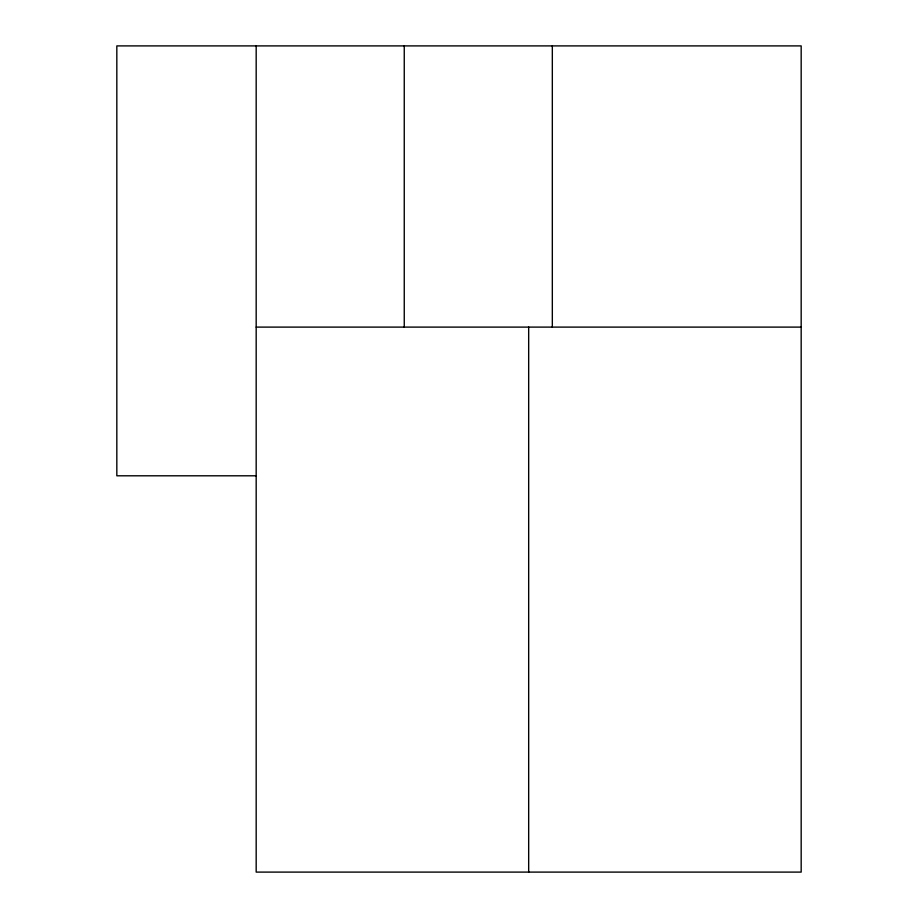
<?xml version="1.0" encoding="UTF-8"?>
<svg xmlns="http://www.w3.org/2000/svg" width="918" height="918" viewBox="0 0 918 918"><rect width="100%" height="100%" fill="white"/><g stroke="black" fill="none" stroke-linecap="round" stroke-linejoin="round"><path stroke-width="1.38" d="M256.179 327.106L801.173 327.106M256.179 475.799L116.827 475.799L116.827 45.9L801.173 45.9L801.173 872.1L256.179 872.1L256.179 45.9M552.326 45.9L552.326 327.106M528.676 327.106L528.676 872.1M404.253 45.9L404.253 327.106"/></g></svg>
